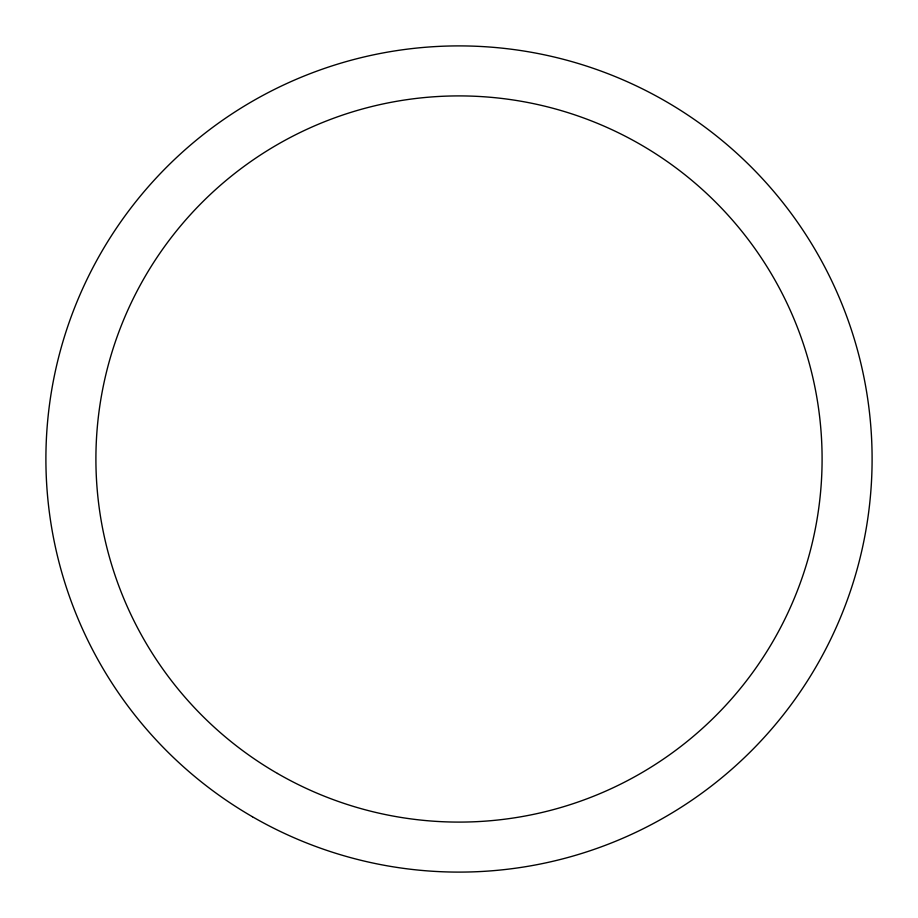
<?xml version="1.0" encoding="UTF-8"?>
<svg xmlns="http://www.w3.org/2000/svg" width="918" height="918" viewBox="0 0 918 918"><rect width="100%" height="100%" fill="white"/><g stroke="black" fill="none" stroke-linecap="round" stroke-linejoin="round"><path stroke-width="1.38" d="M252.45 816.756A413.1 413.1 0 0 0 872.1 459A413.1 413.1 0 0 0 252.45 101.244A413.1 413.1 0 0 0 252.45 816.756M277.454 773.449A363.092 363.092 0 0 0 822.092 459A363.092 363.092 0 0 0 277.454 144.551A363.092 363.092 0 0 0 277.454 773.449"/></g></svg>
